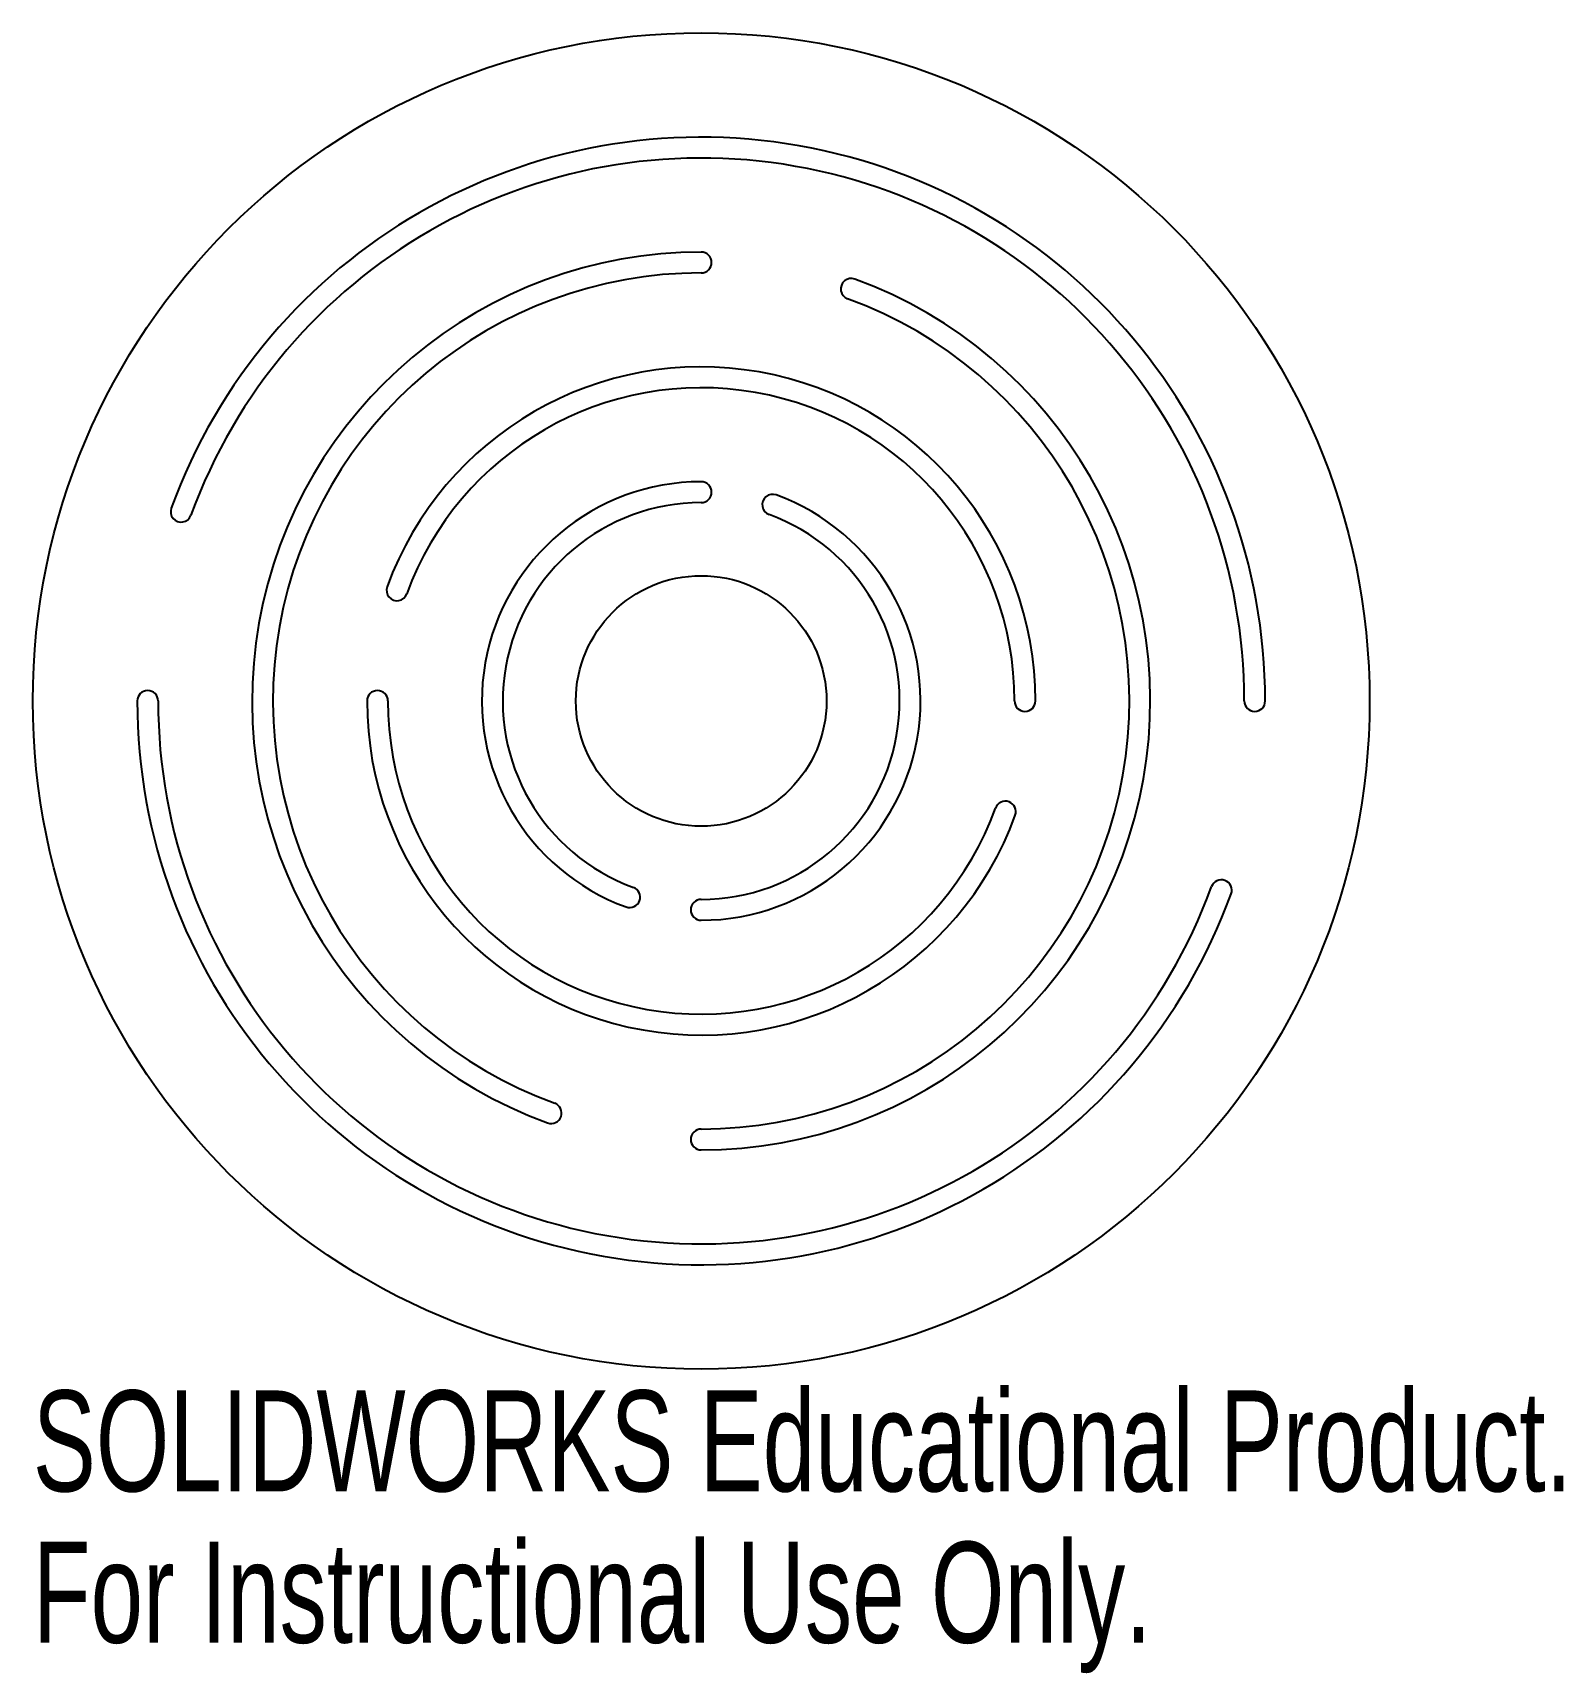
# Model space of a CAD drawing. Header units: millimetres. Extents: x -32 to 41.3, y -46.6 to 32.
import ezdxf

# ---------------------------------------------------------------- set-up
doc = ezdxf.new("R2010")
doc.units = ezdxf.units.MM
doc.styles.add('SLDTEXTSTYLE0', font='TXT', dxfattribs={"width": 0.7})

msp = doc.modelspace()

# ---------------------------------------------------------------- linework, layer by layer
at = {"color": 7, "linetype": 'Continuous', "lineweight": 25}
for radius in [32, 6]:
    msp.add_circle((0, 0), radius, dxfattribs=at)
for centre, radius, start, end in [((0, 0), 27, 0, 160), ((0, 0), 26, 0, 160), ((0, 0), 21.5, 90, 250), ((0, 21), 0.5, 270, 90), ((0, 0), 20.5, 90, 250), ((0, 0), 21.5, 270, 70), ((7.182, 19.734), 0.5, 70, 250), ((0, 0), 20.5, 270, 70), ((0, 0), 16, 0, 160), ((0, 0), 15, 0, 160), ((0, 0), 10.5, 90, 250), ((0, 10), 0.5, 270, 90), ((0, 0), 9.5, 90, 250), ((0, 0), 10.5, 270, 70), ((3.42, 9.397), 0.5, 70, 250), ((-24.902, 9.064), 0.5, 160, 340), ((0, 0), 9.5, 270, 70), ((-14.565, 5.301), 0.5, 160, 340), ((-26.5, 0), 0.5, 0, 180), ((0, 0), 27, 180, 340), ((0, 0), 26, 180, 340), ((-15.5, 0), 0.5, 0, 180), ((0, 0), 16, 180, 340), ((0, 0), 15, 180, 340), ((15.5, 0), 0.5, 180, 0), ((26.5, 0), 0.5, 180, 0), ((14.565, -5.301), 0.5, 340, 160), ((24.902, -9.064), 0.5, 340, 160), ((-3.42, -9.397), 0.5, 250, 70), ((0, -10), 0.5, 90, 270), ((-7.182, -19.734), 0.5, 250, 70), ((0, -21), 0.5, 90, 270)]:
    msp.add_arc(centre, radius, start, end, dxfattribs=at)

# ---------------------------------------------------------------- texts
at = {"color": 7, "linetype": 'Continuous', "char_height": 4.83362, "attachment_point": 1, "style": 'SLDTEXTSTYLE0'}
for s, insert in [('SOLIDWORKS Educational Product.', (-32, -33.02)), ('For Instructional Use Only.', (-32, -40.27))]:
    msp.add_mtext(s, dxfattribs=dict(at, insert=insert))

doc.saveas('drawing.dxf')
